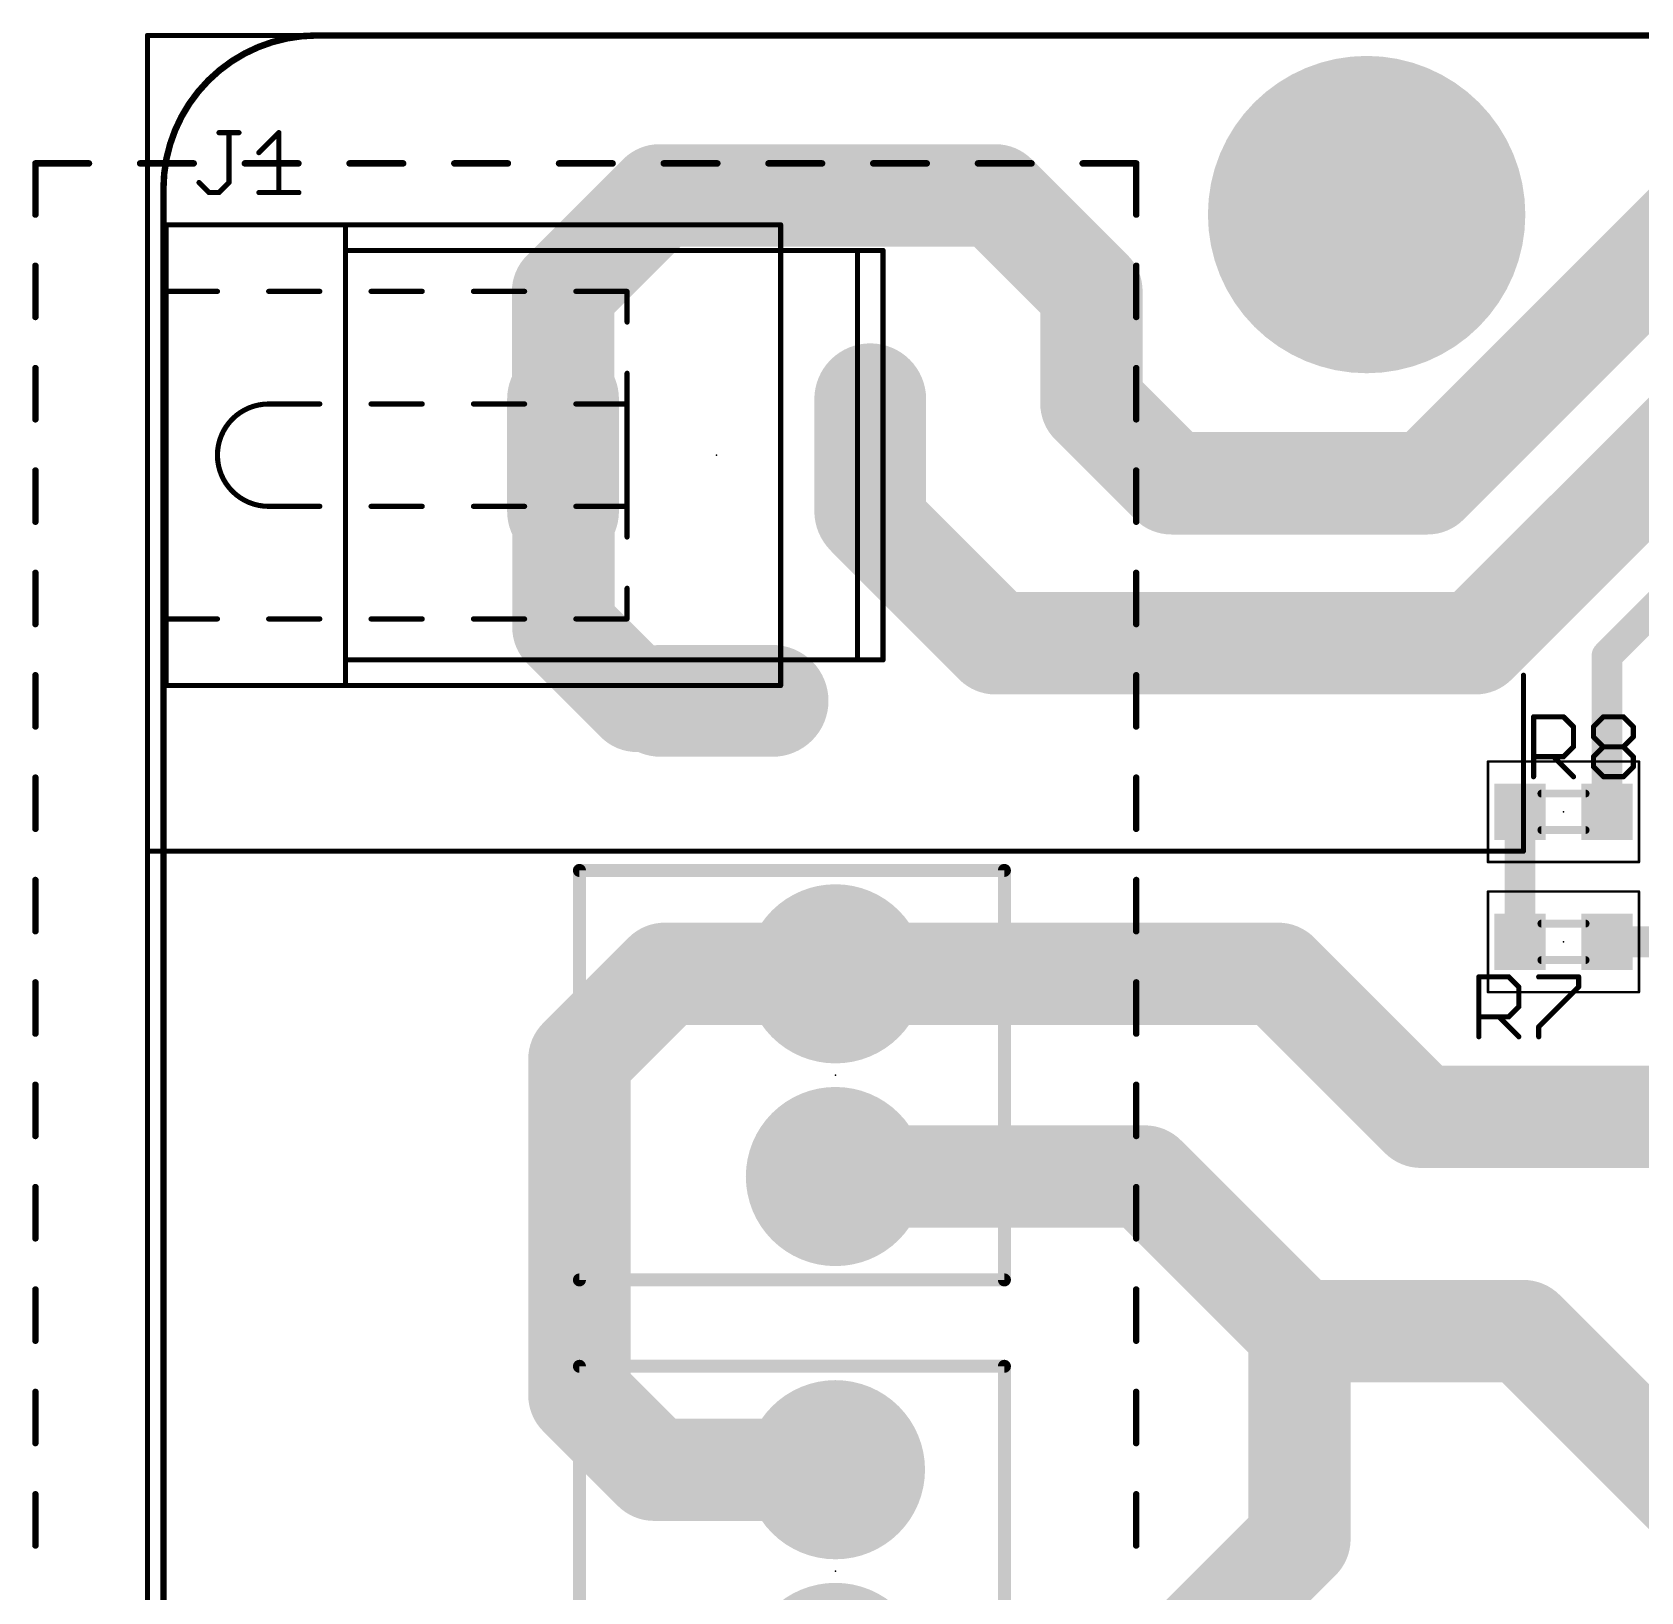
# Model space of a CAD drawing. Extents: x 0.9 to 89, y 3.1 to 59.4.
# Drawn here: x 0.87 to 32.29, y 28.97 to 59.44 of the extents above; entities that cross this region are included whole.
import ezdxf

# ---------------------------------------------------------------- set-up
doc = ezdxf.new("R2010")
doc.units = 0
for name, color, linetype in [('1', 22, 'CONTINUOUS'), ('17', 82, 'CONTINUOUS'), ('21', 253, 'CONTINUOUS'), ('23', 7, 'CONTINUOUS'), ('25', 253, 'CONTINUOUS'), ('39', 22, 'CONTINUOUS'), ('41', 22, 'CONTINUOUS'), ('51', 253, 'CONTINUOUS')]:
    doc.layers.add(name, color=color, linetype=linetype)

# ---------------------------------------------------------------- blocks, each defined once
blk = doc.blocks.new('RECT')
blk.add_solid([(-0.5, -0.5), (0.5, -0.5), (-0.5, 0.5), (0.5, 0.5)])
blk = doc.blocks.new('LONGP100')
at = {"const_width": 1}
blk.add_lwpolyline([(-0.5, 0), (0.5, 0)], dxfattribs=at)
at = {"const_width": 0.5}
for points in [[(-0.5, 0.25, 1), (-0.5, -0.25)], [(0.5, -0.25, 1), (0.5, 0.25)]]:
    blk.add_lwpolyline(points, format="xyb", dxfattribs=at)
blk = doc.blocks.new('ROUNDP')
at = {"const_width": 0.5}
blk.add_lwpolyline([(0, -0.25, 1), (0, 0.25, 1), (0, -0.25)], format="xyb", dxfattribs=at)

msp = doc.modelspace()

# ---------------------------------------------------------------- linework, layer by layer
at = {"layer": '1'}
for points, const_width in [([(88.75, 59.375), (3.125, 59.375)], 0.1), ([(3.125, 59.375), (3.125, 3.125)], 0.1), ([(28.125, 50.625), (34.6875, 57.1875)], 2), ([(11.2425, 54.3675), (13.125, 56.25)], 2), ([(13.125, 56.25), (19.6875, 56.25)], 2), ([(19.6875, 56.25), (21.5625, 54.375)], 2), ([(11.2425, 51.175), (11.2425, 54.3675)], 2), ([(21.5625, 54.375), (21.5625, 52.1875)], 2), ([(35.9375, 54.375), (29.0625, 47.5)], 2), ([(21.5625, 52.1875), (23.125, 50.625)], 2), ([(11.25, 51.5625), (11.25, 51.1825)], 2), ([(11.25, 51.1825), (11.2425, 51.175)], 2), ([(11.25, 47.8125), (11.25, 51.1825)], 2), ([(17.2425, 51.175), (17.2425, 49.945)], 2), ([(23.125, 50.625), (28.125, 50.625)], 2), ([(19.6875, 47.5), (17.2425, 49.945)], 2), ([(31.6325, 47.2575), (35, 50.625)], 0.6), ([(12.6875, 46.375), (11.25, 47.8125)], 2), ([(29.0625, 47.5), (19.6875, 47.5)], 2), ([(31.6325, 44.2075), (31.6325, 47.2575)], 0.6), ([(29.9325, 41.6675), (29.9325, 44.2075)], 0.6), ([(13.23, 41.0425), (11.5625, 39.375)], 2), ([(16.5625, 41.0425), (13.23, 41.0425)], 2), ([(16.5625, 41.0425), (25.2075, 41.0425)], 2), ([(25.2075, 41.0425), (28, 38.25)], 2), ([(31.6325, 41.6675), (32.605, 41.6675)], 0.6), ([(11.5625, 39.375), (11.5625, 32.8125)], 2), ([(35.4625, 38.25), (28, 38.25)], 2), ([(16.5625, 37.0825), (22.605, 37.0825)], 2), ([(25.625, 34.0625), (22.605, 37.0825)], 2), ([(25.625, 30), (25.625, 34.0625)], 2), ([(25.625, 34.0625), (30, 34.0625)], 2), ([(30, 34.0625), (34.0625, 30)], 2), ([(11.5625, 32.8125), (13.02, 31.355)], 2), ([(16.5625, 31.355), (13.02, 31.355)], 2), ([(23.02, 27.395), (25.625, 30)], 2)]:
    msp.add_lwpolyline(points, dxfattribs=dict(at, const_width=const_width))
for points, const_width in [([(3.125, 59.4, 1), (3.125, 59.35)], 0.05), ([(3.15, 59.375, 1), (3.1, 59.375)], 0.05), ([(13.125, 56.75, 1), (13.125, 55.75)], 1), ([(13.4786, 55.8964, 1), (12.7714, 56.6036)], 1), ([(20.0411, 56.6036, 1), (19.3339, 55.8964)], 1), ([(19.6875, 55.75, 1), (19.6875, 56.75)], 1), ([(11.7425, 54.3675, 1), (10.7425, 54.3675)], 1), ([(22.0625, 54.375, 1), (21.0625, 54.375)], 1), ([(10.8889, 54.7211, 1), (11.5961, 54.0139)], 1), ([(21.2089, 54.0214, 1), (21.9161, 54.7286)], 1), ([(21.9161, 52.5411, 1), (21.2089, 51.8339)], 1), ([(11.75, 51.5625, 1), (10.75, 51.5625)], 1), ([(21.0625, 52.1875, 1), (22.0625, 52.1875)], 1), ([(11.75, 51.1825, 1), (10.75, 51.1825)], 1), ([(11.6036, 50.8289, 1), (10.8964, 51.5361)], 1), ([(17.7425, 51.175, 1), (16.7425, 51.175)], 1), ([(10.8889, 51.5286, 1), (11.5961, 50.8214)], 1), ([(10.7425, 51.175, 1), (11.7425, 51.175)], 1), ([(10.75, 51.1825, 1), (11.75, 51.1825)], 1), ([(23.125, 51.125, 1), (23.125, 50.125)], 1), ([(28.125, 50.125, 1), (28.125, 51.125)], 1), ([(22.7714, 50.2714, 1), (23.4786, 50.9786)], 1), ([(27.7714, 50.9786, 1), (28.4786, 50.2714)], 1), ([(17.5961, 50.2986, 1), (16.8889, 49.5914)], 1), ([(16.7425, 49.945, 1), (17.7425, 49.945)], 1), ([(11.6036, 48.1661, 1), (10.8964, 47.4589)], 1), ([(19.6875, 48, 1), (19.6875, 47)], 1), ([(29.0625, 47, 1), (29.0625, 48)], 1), ([(10.75, 47.8125, 1), (11.75, 47.8125)], 1), ([(19.3339, 47.1464, 1), (20.0411, 47.8536)], 1), ([(28.7089, 47.8536, 1), (29.4161, 47.1464)], 1), ([(31.7825, 47.2575, 1), (31.4825, 47.2575)], 0.3), ([(31.5264, 47.3636, 1), (31.7386, 47.1514)], 0.3), ([(12.3339, 46.0214, 1), (13.0411, 46.7286)], 1), ([(30.0825, 44.2075, 1), (29.7825, 44.2075)], 0.3), ([(31.4825, 44.2075, 1), (31.7825, 44.2075)], 0.3), ([(13.23, 41.5425, 1), (13.23, 40.5425)], 1), ([(13.5836, 40.6889, 1), (12.8764, 41.3961)], 1), ([(16.5625, 41.5425, 1), (16.5625, 40.5425)], 1), ([(16.5625, 40.5425, 1), (16.5625, 41.5425)], 1), ([(25.5611, 41.3961, 1), (24.8539, 40.6889)], 1), ([(25.2075, 40.5425, 1), (25.2075, 41.5425)], 1), ([(29.7825, 41.6675, 1), (30.0825, 41.6675)], 0.3), ([(31.6325, 41.8175, 1), (31.6325, 41.5175)], 0.3), ([(11.2089, 39.7286, 1), (11.9161, 39.0214)], 1), ([(12.0625, 39.375, 1), (11.0625, 39.375)], 1), ([(28, 38.75, 1), (28, 37.75)], 1), ([(27.6464, 37.8964, 1), (28.3536, 38.6036)], 1), ([(16.5625, 37.5825, 1), (16.5625, 36.5825)], 1), ([(22.9586, 37.4361, 1), (22.2514, 36.7289)], 1), ([(22.605, 36.5825, 1), (22.605, 37.5825)], 1), ([(26.125, 34.0625, 1), (25.125, 34.0625)], 1), ([(25.625, 34.5625, 1), (25.625, 33.5625)], 1), ([(25.2714, 33.7089, 1), (25.9786, 34.4161)], 1), ([(30.3536, 34.4161, 1), (29.6464, 33.7089)], 1), ([(30, 33.5625, 1), (30, 34.5625)], 1), ([(11.9161, 33.1661, 1), (11.2089, 32.4589)], 1), ([(11.0625, 32.8125, 1), (12.0625, 32.8125)], 1), ([(13.02, 31.855, 1), (13.02, 30.855)], 1), ([(12.6664, 31.0014, 1), (13.3736, 31.7086)], 1), ([(16.5625, 30.855, 1), (16.5625, 31.855)], 1), ([(25.9786, 29.6464, 1), (25.2714, 30.3536)], 1), ([(25.125, 30, 1), (26.125, 30)], 1)]:
    msp.add_lwpolyline(points, format="xyb", dxfattribs=dict(at, const_width=const_width))
at = {"layer": '21'}
for points, const_width in [([(6.4375, 59.375, 0.4142), (3.4375, 56.375)], 0.127), ([(6.4375, 59.4068, 1), (6.4375, 59.3432)], 0.0635), ([(6.4375, 59.3432, 1), (6.4375, 59.4068)], 0.0635), ([(3.4693, 56.375, 1), (3.4057, 56.375)], 0.0635), ([(3.4057, 56.375, 1), (3.4693, 56.375)], 0.0635), ([(3.5175, 55.675, 1), (3.4675, 55.675)], 0.05), ([(3.4925, 55.7, 1), (3.4925, 55.65)], 0.05), ([(7.0175, 55.675, 1), (6.9675, 55.675)], 0.05), ([(15.5175, 55.675, 1), (15.4675, 55.675)], 0.05), ([(15.4925, 55.65, 1), (15.4925, 55.7)], 0.05), ([(7.0175, 55.175, 1), (6.9675, 55.175)], 0.05), ([(6.9925, 55.2, 1), (6.9925, 55.15)], 0.05), ([(6.9675, 55.175, 1), (7.0175, 55.175)], 0.05), ([(15.4925, 55.2, 1), (15.4925, 55.15)], 0.05), ([(15.5175, 55.175, 1), (15.4675, 55.175)], 0.05), ([(15.4675, 55.175, 1), (15.5175, 55.175)], 0.05), ([(15.4925, 55.15, 1), (15.4925, 55.2)], 0.05), ([(16.9925, 55.2, 1), (16.9925, 55.15)], 0.05), ([(17.0175, 55.175, 1), (16.9675, 55.175)], 0.05), ([(16.9925, 55.15, 1), (16.9925, 55.2)], 0.05), ([(17.5175, 55.175, 1), (17.4675, 55.175)], 0.05), ([(17.4925, 55.15, 1), (17.4925, 55.2)], 0.05), ([(3.5175, 54.375, 1), (3.4675, 54.375)], 0.05), ([(3.4925, 54.4, 1), (3.4925, 54.35)], 0.05), ([(3.4675, 54.375, 1), (3.5175, 54.375)], 0.05), ([(4.4925, 54.35, 1), (4.4925, 54.4)], 0.05), ([(5.4925, 54.4, 1), (5.4925, 54.35)], 0.05), ([(6.4925, 54.35, 1), (6.4925, 54.4)], 0.05), ([(7.4925, 54.4, 1), (7.4925, 54.35)], 0.05), ([(8.4925, 54.35, 1), (8.4925, 54.4)], 0.05), ([(9.4925, 54.4, 1), (9.4925, 54.35)], 0.05), ([(10.4925, 54.35, 1), (10.4925, 54.4)], 0.05), ([(11.4925, 54.4, 1), (11.4925, 54.35)], 0.05), ([(12.5175, 54.375, 1), (12.4675, 54.375)], 0.05), ([(12.4925, 54.35, 1), (12.4925, 54.4)], 0.05), ([(12.4675, 53.775, 1), (12.5175, 53.775)], 0.05), ([(16.9675, 53.525, 1), (17.0175, 53.525)], 0.05), ([(17.4675, 53.525, 1), (17.5175, 53.525)], 0.05), ([(12.5175, 52.775, 1), (12.4675, 52.775)], 0.05), ([(5.4925, 52.175, 1), (5.4925, 50.175)], 0.1), ([(5.4925, 52.15, 1), (5.4925, 52.2)], 0.05), ([(12.5175, 52.175, 1), (12.4675, 52.175)], 0.05), ([(12.4675, 52.175, 1), (12.5175, 52.175)], 0.05), ([(5.4925, 50.15, 1), (5.4925, 50.2)], 0.05), ([(12.5175, 50.175, 1), (12.4675, 50.175)], 0.05), ([(12.4675, 50.175, 1), (12.5175, 50.175)], 0.05), ([(12.4675, 49.575, 1), (12.5175, 49.575)], 0.05), ([(17.0175, 48.825, 1), (16.9675, 48.825)], 0.05), ([(17.5175, 48.825, 1), (17.4675, 48.825)], 0.05), ([(12.5175, 48.575, 1), (12.4675, 48.575)], 0.05), ([(15.4675, 48.445, 1), (15.5175, 48.445)], 0.05), ([(3.5175, 47.975, 1), (3.4675, 47.975)], 0.05), ([(3.4925, 48, 1), (3.4925, 47.95)], 0.05), ([(3.4675, 47.975, 1), (3.5175, 47.975)], 0.05), ([(4.4925, 47.95, 1), (4.4925, 48)], 0.05), ([(5.4925, 48, 1), (5.4925, 47.95)], 0.05), ([(6.4925, 47.95, 1), (6.4925, 48)], 0.05), ([(7.4925, 48, 1), (7.4925, 47.95)], 0.05), ([(8.4925, 47.95, 1), (8.4925, 48)], 0.05), ([(9.4925, 48, 1), (9.4925, 47.95)], 0.05), ([(10.4925, 47.95, 1), (10.4925, 48)], 0.05), ([(11.4925, 48, 1), (11.4925, 47.95)], 0.05), ([(12.4675, 47.975, 1), (12.5175, 47.975)], 0.05), ([(12.4925, 47.95, 1), (12.4925, 48)], 0.05), ([(16.9925, 47.2, 1), (16.9925, 47.15)], 0.05), ([(16.9675, 47.175, 1), (17.0175, 47.175)], 0.05), ([(17.4675, 47.175, 1), (17.5175, 47.175)], 0.05), ([(17.4925, 47.15, 1), (17.4925, 47.2)], 0.05), ([(3.4925, 46.7, 1), (3.4925, 46.65)], 0.05), ([(3.4675, 46.675, 1), (3.5175, 46.675)], 0.05), ([(6.9675, 46.675, 1), (7.0175, 46.675)], 0.05), ([(11.6825, 46.65, 1), (11.6825, 46.7)], 0.05), ([(11.626, 43.0625, 1), (11.499, 43.0625)], 0.127), ([(11.5625, 43.126, 1), (11.5625, 42.999)], 0.127), ([(19.926, 43.0625, 1), (19.799, 43.0625)], 0.127), ([(19.8625, 42.999, 1), (19.8625, 43.126)], 0.127), ([(11.5625, 35.126, 1), (11.5625, 34.999)], 0.127), ([(19.8625, 34.999, 1), (19.8625, 35.126)], 0.127), ([(11.499, 35.0625, 1), (11.626, 35.0625)], 0.127), ([(19.799, 35.0625, 1), (19.926, 35.0625)], 0.127), ([(11.626, 33.375, 1), (11.499, 33.375)], 0.127), ([(11.5625, 33.4385, 1), (11.5625, 33.3115)], 0.127), ([(19.926, 33.375, 1), (19.799, 33.375)], 0.127), ([(19.8625, 33.3115, 1), (19.8625, 33.4385)], 0.127)]:
    msp.add_lwpolyline(points, format="xyb", dxfattribs=dict(at, const_width=const_width))
for points, const_width in [([(85.4375, 59.375), (6.4375, 59.375)], 0.127), ([(3.4375, 56.375), (3.4375, 6.375)], 0.127), ([(3.4925, 54.375), (3.4925, 55.675)], 0.1), ([(3.4925, 55.675), (15.4925, 55.675)], 0.1), ([(6.9925, 55.175), (6.9925, 55.675)], 0.1), ([(15.4925, 55.175), (15.4925, 55.675)], 0.1), ([(6.9925, 46.675), (6.9925, 55.175)], 0.1), ([(6.9925, 55.175), (15.4925, 55.175)], 0.1), ([(15.4925, 55.175), (16.9925, 55.175)], 0.1), ([(15.4925, 48.445), (15.4925, 55.175)], 0.1), ([(16.9925, 55.175), (17.4925, 55.175)], 0.1), ([(16.9925, 53.525), (16.9925, 55.175)], 0.1), ([(17.4925, 53.525), (17.4925, 55.175)], 0.1), ([(3.4925, 47.975), (3.4925, 54.375)], 0.1), ([(3.4925, 54.375), (4.4925, 54.375)], 0.1), ([(5.4925, 54.375), (6.4925, 54.375)], 0.1), ([(7.4925, 54.375), (8.4925, 54.375)], 0.1), ([(9.4925, 54.375), (10.4925, 54.375)], 0.1), ([(11.4925, 54.375), (12.4925, 54.375)], 0.1), ([(12.4925, 53.775), (12.4925, 54.375)], 0.1), ([(12.4925, 52.175), (12.4925, 52.775)], 0.1), ([(12.4925, 50.175), (12.4925, 52.175)], 0.1), ([(12.4925, 49.575), (12.4925, 50.175)], 0.1), ([(16.9925, 47.175), (16.9925, 48.825)], 0.1), ([(17.4925, 47.175), (17.4925, 48.825)], 0.1), ([(12.4925, 47.975), (12.4925, 48.575)], 0.1), ([(3.4925, 46.675), (3.4925, 47.975)], 0.1), ([(3.4925, 47.975), (4.4925, 47.975)], 0.1), ([(5.4925, 47.975), (6.4925, 47.975)], 0.1), ([(7.4925, 47.975), (8.4925, 47.975)], 0.1), ([(9.4925, 47.975), (10.4925, 47.975)], 0.1), ([(11.4925, 47.975), (12.4925, 47.975)], 0.1), ([(16.9925, 47.175), (17.4925, 47.175)], 0.1), ([(3.4925, 46.675), (11.6825, 46.675)], 0.1), ([(11.5625, 43.0625), (11.5625, 35.0625)], 0.254), ([(19.8625, 43.0625), (11.5625, 43.0625)], 0.254), ([(19.8625, 35.0625), (19.8625, 43.0625)], 0.254), ([(11.5625, 35.0625), (19.8625, 35.0625)], 0.254), ([(11.5625, 33.375), (11.5625, 25.375)], 0.254), ([(19.8625, 33.375), (11.5625, 33.375)], 0.254), ([(19.8625, 25.375), (19.8625, 33.375)], 0.254)]:
    msp.add_lwpolyline(points, dxfattribs=dict(at, const_width=const_width))
at = {"layer": '23'}
for p in [(14.2425, 51.175), (30.7825, 44.2075), (30.7825, 41.6675), (16.5625, 39.0625), (16.5625, 29.375)]:
    msp.add_point(p, dxfattribs=at)
at = {"layer": '25', "const_width": 0.1016}
for points in [[(4.5231, 57.4752), (4.9129, 57.4752)], [(4.718, 56.5007), (4.718, 57.4752)], [(5.3027, 57.0854), (5.6925, 57.4752)], [(5.6925, 57.4752), (5.6925, 56.3058)], [(4.1333, 56.5007), (4.3282, 56.3058)], [(4.3282, 56.3058), (4.5231, 56.3058)], [(4.5231, 56.3058), (4.718, 56.5007)], [(5.3027, 56.3058), (6.0823, 56.3058)], [(30.1983, 44.8933), (30.1983, 46.0627)], [(30.1983, 46.0627), (30.783, 46.0627)], [(30.783, 46.0627), (30.9779, 45.8678)], [(30.9779, 45.8678), (30.9779, 45.478)], [(31.3677, 45.8678), (31.5626, 46.0627)], [(31.3677, 45.6729), (31.3677, 45.8678)], [(31.5626, 46.0627), (31.9524, 46.0627)], [(31.9524, 46.0627), (32.1473, 45.8678)], [(32.1473, 45.8678), (32.1473, 45.6729)], [(31.5626, 45.478), (31.3677, 45.6729)], [(32.1473, 45.6729), (31.9524, 45.478)], [(30.783, 45.2831), (30.1983, 45.2831)], [(30.5881, 45.2831), (30.9779, 44.8933)], [(30.9779, 45.478), (30.783, 45.2831)], [(31.3677, 45.2831), (31.5626, 45.478)], [(31.3677, 45.0882), (31.3677, 45.2831)], [(31.5626, 45.478), (31.9524, 45.478)], [(31.9524, 45.478), (32.1473, 45.2831)], [(32.1473, 45.2831), (32.1473, 45.0882)], [(31.5626, 44.8933), (31.3677, 45.0882)], [(31.9524, 44.8933), (31.5626, 44.8933)], [(32.1473, 45.0882), (31.9524, 44.8933)], [(29.1295, 39.8133), (29.1295, 40.9827)], [(29.1295, 40.9827), (29.7142, 40.9827)], [(29.7142, 40.9827), (29.9091, 40.7878)], [(30.2989, 40.9827), (31.0785, 40.9827)], [(31.0785, 40.9827), (31.0785, 40.7878)], [(29.9091, 40.7878), (29.9091, 40.398)], [(31.0785, 40.7878), (30.2989, 40.0082)], [(29.7142, 40.2031), (29.1295, 40.2031)], [(29.5193, 40.2031), (29.9091, 39.8133)], [(29.9091, 40.398), (29.7142, 40.2031)], [(30.2989, 40.0082), (30.2989, 39.8133)]]:
    msp.add_lwpolyline(points, dxfattribs=at)
at = {"layer": '25', "const_width": 0.0508}
for points in [[(4.5231, 57.5006, 1), (4.5231, 57.4498)], [(4.7434, 57.4752, 1), (4.6926, 57.4752)], [(4.9129, 57.4498, 1), (4.9129, 57.5006)], [(5.7179, 57.4752, 1), (5.6671, 57.4752)], [(5.7105, 57.4572, 1), (5.6745, 57.4932)], [(5.2847, 57.1034, 1), (5.3207, 57.0674)], [(4.1513, 56.5187, 1), (4.1153, 56.4827)], [(4.3282, 56.3312, 1), (4.3282, 56.2804)], [(4.3102, 56.2878, 1), (4.3462, 56.3238)], [(4.5051, 56.3238, 1), (4.5411, 56.2878)], [(4.5231, 56.2804, 1), (4.5231, 56.3312)], [(4.6926, 56.5007, 1), (4.7434, 56.5007)], [(4.736, 56.4827, 1), (4.7, 56.5187)], [(5.3027, 56.3312, 1), (5.3027, 56.2804)], [(5.6671, 56.3058, 1), (5.7179, 56.3058)], [(6.0823, 56.2804, 1), (6.0823, 56.3312)], [(30.2237, 46.0627, 1), (30.1729, 46.0627)], [(30.1983, 46.0881, 1), (30.1983, 46.0373)], [(30.801, 46.0807, 1), (30.765, 46.0447)], [(30.783, 46.0373, 1), (30.783, 46.0881)], [(31.0033, 45.8678, 1), (30.9525, 45.8678)], [(30.9599, 45.8498, 1), (30.9959, 45.8858)], [(31.3497, 45.8858, 1), (31.3857, 45.8498)], [(31.3931, 45.8678, 1), (31.3423, 45.8678)], [(31.5626, 46.0881, 1), (31.5626, 46.0373)], [(31.5806, 46.0447, 1), (31.5446, 46.0807)], [(31.9704, 46.0807, 1), (31.9344, 46.0447)], [(31.9524, 46.0373, 1), (31.9524, 46.0881)], [(32.1727, 45.8678, 1), (32.1219, 45.8678)], [(32.1293, 45.8498, 1), (32.1653, 45.8858)], [(31.3857, 45.6909, 1), (31.3497, 45.6549)], [(31.3423, 45.6729, 1), (31.3931, 45.6729)], [(32.1219, 45.6729, 1), (32.1727, 45.6729)], [(32.1653, 45.6549, 1), (32.1293, 45.6909)], [(30.1983, 45.3085, 1), (30.1983, 45.2577)], [(30.6061, 45.3011, 1), (30.5701, 45.2651)], [(30.765, 45.3011, 1), (30.801, 45.2651)], [(30.783, 45.2577, 1), (30.783, 45.3085)], [(30.9525, 45.478, 1), (31.0033, 45.478)], [(30.9959, 45.46, 1), (30.9599, 45.496)], [(31.3497, 45.3011, 1), (31.3857, 45.2651)], [(31.3931, 45.2831, 1), (31.3423, 45.2831)], [(31.5626, 45.5034, 1), (31.5626, 45.4526)], [(31.5806, 45.46, 1), (31.5446, 45.496)], [(31.5446, 45.46, 1), (31.5806, 45.496)], [(31.9704, 45.496, 1), (31.9344, 45.46)], [(31.9344, 45.496, 1), (31.9704, 45.46)], [(31.9524, 45.4526, 1), (31.9524, 45.5034)], [(32.1727, 45.2831, 1), (32.1219, 45.2831)], [(32.1293, 45.2651, 1), (32.1653, 45.3011)], [(30.9599, 44.8753, 1), (30.9959, 44.9113)], [(31.3857, 45.1062, 1), (31.3497, 45.0702)], [(31.3423, 45.0882, 1), (31.3931, 45.0882)], [(31.5626, 44.9187, 1), (31.5626, 44.8679)], [(31.5446, 44.8753, 1), (31.5806, 44.9113)], [(31.9344, 44.9113, 1), (31.9704, 44.8753)], [(31.9524, 44.8679, 1), (31.9524, 44.9187)], [(32.1219, 45.0882, 1), (32.1727, 45.0882)], [(32.1653, 45.0702, 1), (32.1293, 45.1062)], [(30.1729, 44.8933, 1), (30.2237, 44.8933)], [(29.1549, 40.9827, 1), (29.1041, 40.9827)], [(29.1295, 41.0081, 1), (29.1295, 40.9573)], [(29.7322, 41.0007, 1), (29.6962, 40.9647)], [(29.7142, 40.9573, 1), (29.7142, 41.0081)], [(30.2989, 41.0081, 1), (30.2989, 40.9573)], [(31.1039, 40.9827, 1), (31.0531, 40.9827)], [(31.0785, 40.9573, 1), (31.0785, 41.0081)], [(29.9345, 40.7878, 1), (29.8837, 40.7878)], [(29.8911, 40.7698, 1), (29.9271, 40.8058)], [(31.0531, 40.7878, 1), (31.1039, 40.7878)], [(31.0965, 40.7698, 1), (31.0605, 40.8058)], [(29.1295, 40.2285, 1), (29.1295, 40.1777)], [(29.5373, 40.2211, 1), (29.5013, 40.1851)], [(29.6962, 40.2211, 1), (29.7322, 40.1851)], [(29.7142, 40.1777, 1), (29.7142, 40.2285)], [(29.8837, 40.398, 1), (29.9345, 40.398)], [(29.9271, 40.38, 1), (29.8911, 40.416)], [(30.2809, 40.0262, 1), (30.3169, 39.9902)], [(30.3243, 40.0082, 1), (30.2735, 40.0082)], [(29.1041, 39.8133, 1), (29.1549, 39.8133)], [(29.8911, 39.7953, 1), (29.9271, 39.8313)], [(30.2735, 39.8133, 1), (30.3243, 39.8133)]]:
    msp.add_lwpolyline(points, format="xyb", dxfattribs=at)
at = {"layer": '39', "const_width": 0.0508}
for points in [[(29.3095, 45.1905), (32.2555, 45.1905)], [(29.3095, 43.2245), (29.3095, 45.1905)], [(32.2555, 45.1905), (32.2555, 43.2245)], [(32.2555, 43.2245), (29.3095, 43.2245)], [(29.3095, 40.6845), (29.3095, 42.6505)], [(29.3095, 42.6505), (32.2555, 42.6505)], [(32.2555, 42.6505), (32.2555, 40.6845)], [(32.2555, 40.6845), (29.3095, 40.6845)]]:
    msp.add_lwpolyline(points, dxfattribs=at)
at = {"layer": '39', "const_width": 0.0254}
for points in [[(29.3095, 45.2032, 1), (29.3095, 45.1778)], [(29.3222, 45.1905, 1), (29.2968, 45.1905)], [(32.2682, 45.1905, 1), (32.2428, 45.1905)], [(32.2555, 45.1778, 1), (32.2555, 45.2032)], [(29.3095, 43.2372, 1), (29.3095, 43.2118)], [(29.2968, 43.2245, 1), (29.3222, 43.2245)], [(32.2428, 43.2245, 1), (32.2682, 43.2245)], [(32.2555, 43.2118, 1), (32.2555, 43.2372)], [(29.3222, 42.6505, 1), (29.2968, 42.6505)], [(29.3095, 42.6632, 1), (29.3095, 42.6378)], [(32.2682, 42.6505, 1), (32.2428, 42.6505)], [(32.2555, 42.6378, 1), (32.2555, 42.6632)], [(29.3095, 40.6972, 1), (29.3095, 40.6718)], [(29.2968, 40.6845, 1), (29.3222, 40.6845)], [(32.2428, 40.6845, 1), (32.2682, 40.6845)], [(32.2555, 40.6718, 1), (32.2555, 40.6972)]]:
    msp.add_lwpolyline(points, format="xyb", dxfattribs=at)
at = {"layer": '41', "const_width": 0.1}
for points in [[(30, 43.4375), (30, 46.875)], [(30, 43.4375), (3.125, 43.4375)]]:
    msp.add_lwpolyline(points, dxfattribs=at)
at = {"layer": '41', "const_width": 0.05}
for points in [[(30.025, 46.875, 1), (29.975, 46.875)], [(3.125, 43.4625, 1), (3.125, 43.4125)], [(29.975, 43.4375, 1), (30.025, 43.4375)], [(30, 43.4125, 1), (30, 43.4625)]]:
    msp.add_lwpolyline(points, format="xyb", dxfattribs=at)
at = {"layer": '51'}
for points, const_width in [([(1.983, 56.875), (0.9375, 56.875)], 0.127), ([(0.9375, 56.875), (0.9375, 55.875)], 0.127), ([(4.0284, 56.875), (2.983, 56.875)], 0.127), ([(6.0739, 56.875), (5.0284, 56.875)], 0.127), ([(8.1193, 56.875), (7.0739, 56.875)], 0.127), ([(10.1648, 56.875), (9.1193, 56.875)], 0.127), ([(12.2102, 56.875), (11.1648, 56.875)], 0.127), ([(14.2557, 56.875), (13.2102, 56.875)], 0.127), ([(16.3011, 56.875), (15.2557, 56.875)], 0.127), ([(18.3466, 56.875), (17.3011, 56.875)], 0.127), ([(20.392, 56.875), (19.3466, 56.875)], 0.127), ([(22.4375, 56.875), (21.392, 56.875)], 0.127), ([(22.4375, 55.875), (22.4375, 56.875)], 0.127), ([(15.4925, 47.175), (15.4925, 55.175)], 0.1), ([(16.9925, 47.175), (16.9925, 55.175)], 0.1), ([(17.4925, 47.175), (17.4925, 55.175)], 0.1), ([(0.9375, 54.875), (0.9375, 53.875)], 0.127), ([(22.4375, 53.875), (22.4375, 54.875)], 0.127), ([(0.9375, 52.875), (0.9375, 51.875)], 0.127), ([(22.4375, 51.875), (22.4375, 52.875)], 0.127), ([(5.4925, 52.175), (6.4925, 52.175)], 0.1), ([(7.4925, 52.175), (8.4925, 52.175)], 0.1), ([(9.4925, 52.175), (10.4925, 52.175)], 0.1), ([(11.4925, 52.175), (12.4925, 52.175)], 0.1), ([(0.9375, 50.875), (0.9375, 49.875)], 0.127), ([(22.4375, 49.875), (22.4375, 50.875)], 0.127), ([(5.4925, 50.175), (6.4925, 50.175)], 0.1), ([(7.4925, 50.175), (8.4925, 50.175)], 0.1), ([(9.4925, 50.175), (10.4925, 50.175)], 0.1), ([(11.4925, 50.175), (12.4925, 50.175)], 0.1), ([(0.9375, 48.875), (0.9375, 47.875)], 0.127), ([(22.4375, 47.875), (22.4375, 48.875)], 0.127), ([(6.9925, 47.175), (15.4925, 47.175)], 0.1), ([(15.4925, 46.675), (15.4925, 47.175)], 0.1), ([(15.4925, 47.175), (16.9925, 47.175)], 0.1), ([(16.9925, 47.175), (17.4925, 47.175)], 0.1), ([(0.9375, 46.875), (0.9375, 45.875)], 0.127), ([(22.4375, 45.875), (22.4375, 46.875)], 0.127), ([(3.4925, 46.675), (15.4925, 46.675)], 0.1), ([(0.9375, 44.875), (0.9375, 43.875)], 0.127), ([(22.4375, 43.875), (22.4375, 44.875)], 0.127), ([(31.2145, 44.5635), (30.3505, 44.5635)], 0.1524), ([(30.3505, 43.8515), (31.2145, 43.8515)], 0.1524), ([(0.9375, 42.875), (0.9375, 41.875)], 0.127), ([(22.4375, 41.875), (22.4375, 42.875)], 0.127), ([(31.2145, 42.0235), (30.3505, 42.0235)], 0.1524), ([(30.3505, 41.3115), (31.2145, 41.3115)], 0.1524), ([(0.9375, 40.875), (0.9375, 39.875)], 0.127), ([(22.4375, 39.875), (22.4375, 40.875)], 0.127), ([(0.9375, 38.875), (0.9375, 37.875)], 0.127), ([(22.4375, 37.875), (22.4375, 38.875)], 0.127), ([(0.9375, 36.875), (0.9375, 35.875)], 0.127), ([(22.4375, 35.875), (22.4375, 36.875)], 0.127), ([(0.9375, 34.875), (0.9375, 33.875)], 0.127), ([(22.4375, 33.875), (22.4375, 34.875)], 0.127), ([(0.9375, 32.875), (0.9375, 31.875)], 0.127), ([(22.4375, 31.875), (22.4375, 32.875)], 0.127), ([(0.9375, 30.875), (0.9375, 29.875)], 0.127), ([(22.4375, 29.875), (22.4375, 30.875)], 0.127)]:
    msp.add_lwpolyline(points, dxfattribs=dict(at, const_width=const_width))
for points, const_width in [([(0.9375, 56.9068, 1), (0.9375, 56.8432)], 0.0635), ([(0.9692, 56.875, 1), (0.9058, 56.875)], 0.0635), ([(1.983, 56.8432, 1), (1.983, 56.9068)], 0.0635), ([(2.983, 56.9068, 1), (2.983, 56.8432)], 0.0635), ([(4.0284, 56.8432, 1), (4.0284, 56.9068)], 0.0635), ([(5.0284, 56.9068, 1), (5.0284, 56.8432)], 0.0635), ([(6.0739, 56.8432, 1), (6.0739, 56.9068)], 0.0635), ([(7.0739, 56.9068, 1), (7.0739, 56.8432)], 0.0635), ([(8.1193, 56.8432, 1), (8.1193, 56.9068)], 0.0635), ([(9.1193, 56.9068, 1), (9.1193, 56.8432)], 0.0635), ([(10.1648, 56.8432, 1), (10.1648, 56.9068)], 0.0635), ([(11.1648, 56.9068, 1), (11.1648, 56.8432)], 0.0635), ([(12.2102, 56.8432, 1), (12.2102, 56.9068)], 0.0635), ([(13.2102, 56.9068, 1), (13.2102, 56.8432)], 0.0635), ([(14.2557, 56.8432, 1), (14.2557, 56.9068)], 0.0635), ([(15.2557, 56.9068, 1), (15.2557, 56.8432)], 0.0635), ([(16.3011, 56.8432, 1), (16.3011, 56.9068)], 0.0635), ([(17.3011, 56.9068, 1), (17.3011, 56.8432)], 0.0635), ([(18.3466, 56.8432, 1), (18.3466, 56.9068)], 0.0635), ([(19.3466, 56.9068, 1), (19.3466, 56.8432)], 0.0635), ([(20.392, 56.8432, 1), (20.392, 56.9068)], 0.0635), ([(21.392, 56.9068, 1), (21.392, 56.8432)], 0.0635), ([(22.4692, 56.875, 1), (22.4058, 56.875)], 0.0635), ([(22.4375, 56.8432, 1), (22.4375, 56.9068)], 0.0635), ([(0.9058, 55.875, 1), (0.9692, 55.875)], 0.0635), ([(22.4058, 55.875, 1), (22.4692, 55.875)], 0.0635), ([(15.5175, 55.175, 1), (15.4675, 55.175)], 0.05), ([(17.0175, 55.175, 1), (16.9675, 55.175)], 0.05), ([(17.5175, 55.175, 1), (17.4675, 55.175)], 0.05), ([(0.9692, 54.875, 1), (0.9058, 54.875)], 0.0635), ([(22.4692, 54.875, 1), (22.4058, 54.875)], 0.0635), ([(0.9058, 53.875, 1), (0.9692, 53.875)], 0.0635), ([(22.4058, 53.875, 1), (22.4692, 53.875)], 0.0635), ([(0.9692, 52.875, 1), (0.9058, 52.875)], 0.0635), ([(22.4692, 52.875, 1), (22.4058, 52.875)], 0.0635), ([(5.4925, 52.2, 1), (5.4925, 52.15)], 0.05), ([(6.4925, 52.15, 1), (6.4925, 52.2)], 0.05), ([(7.4925, 52.2, 1), (7.4925, 52.15)], 0.05), ([(8.4925, 52.15, 1), (8.4925, 52.2)], 0.05), ([(9.4925, 52.2, 1), (9.4925, 52.15)], 0.05), ([(10.4925, 52.15, 1), (10.4925, 52.2)], 0.05), ([(11.4925, 52.2, 1), (11.4925, 52.15)], 0.05), ([(12.4925, 52.15, 1), (12.4925, 52.2)], 0.05), ([(0.9058, 51.875, 1), (0.9692, 51.875)], 0.0635), ([(22.4058, 51.875, 1), (22.4692, 51.875)], 0.0635), ([(0.9692, 50.875, 1), (0.9058, 50.875)], 0.0635), ([(22.4692, 50.875, 1), (22.4058, 50.875)], 0.0635), ([(5.4925, 50.2, 1), (5.4925, 50.15)], 0.05), ([(6.4925, 50.15, 1), (6.4925, 50.2)], 0.05), ([(7.4925, 50.2, 1), (7.4925, 50.15)], 0.05), ([(8.4925, 50.15, 1), (8.4925, 50.2)], 0.05), ([(9.4925, 50.2, 1), (9.4925, 50.15)], 0.05), ([(10.4925, 50.15, 1), (10.4925, 50.2)], 0.05), ([(11.4925, 50.2, 1), (11.4925, 50.15)], 0.05), ([(12.4925, 50.15, 1), (12.4925, 50.2)], 0.05), ([(0.9058, 49.875, 1), (0.9692, 49.875)], 0.0635), ([(22.4058, 49.875, 1), (22.4692, 49.875)], 0.0635), ([(0.9692, 48.875, 1), (0.9058, 48.875)], 0.0635), ([(22.4692, 48.875, 1), (22.4058, 48.875)], 0.0635), ([(0.9058, 47.875, 1), (0.9692, 47.875)], 0.0635), ([(22.4058, 47.875, 1), (22.4692, 47.875)], 0.0635), ([(6.9925, 47.2, 1), (6.9925, 47.15)], 0.05), ([(15.5175, 47.175, 1), (15.4675, 47.175)], 0.05), ([(15.4925, 47.2, 1), (15.4925, 47.15)], 0.05), ([(15.4675, 47.175, 1), (15.5175, 47.175)], 0.05), ([(15.4925, 47.15, 1), (15.4925, 47.2)], 0.05), ([(16.9925, 47.2, 1), (16.9925, 47.15)], 0.05), ([(16.9675, 47.175, 1), (17.0175, 47.175)], 0.05), ([(16.9925, 47.15, 1), (16.9925, 47.2)], 0.05), ([(17.4675, 47.175, 1), (17.5175, 47.175)], 0.05), ([(17.4925, 47.15, 1), (17.4925, 47.2)], 0.05), ([(0.9692, 46.875, 1), (0.9058, 46.875)], 0.0635), ([(22.4692, 46.875, 1), (22.4058, 46.875)], 0.0635), ([(3.4925, 46.7, 1), (3.4925, 46.65)], 0.05), ([(15.4675, 46.675, 1), (15.5175, 46.675)], 0.05), ([(15.4925, 46.65, 1), (15.4925, 46.7)], 0.05), ([(0.9058, 45.875, 1), (0.9692, 45.875)], 0.0635), ([(22.4058, 45.875, 1), (22.4692, 45.875)], 0.0635), ([(0.9692, 44.875, 1), (0.9058, 44.875)], 0.0635), ([(22.4692, 44.875, 1), (22.4058, 44.875)], 0.0635), ([(30.3505, 44.6016, 1), (30.3505, 44.5254)], 0.0762), ([(31.2145, 44.5254, 1), (31.2145, 44.6016)], 0.0762), ([(0.9058, 43.875, 1), (0.9692, 43.875)], 0.0635), ([(22.4058, 43.875, 1), (22.4692, 43.875)], 0.0635), ([(30.3505, 43.8896, 1), (30.3505, 43.8134)], 0.0762), ([(31.2145, 43.8134, 1), (31.2145, 43.8896)], 0.0762), ([(0.9692, 42.875, 1), (0.9058, 42.875)], 0.0635), ([(22.4692, 42.875, 1), (22.4058, 42.875)], 0.0635), ([(0.9058, 41.875, 1), (0.9692, 41.875)], 0.0635), ([(22.4058, 41.875, 1), (22.4692, 41.875)], 0.0635), ([(30.3505, 42.0616, 1), (30.3505, 41.9854)], 0.0762), ([(31.2145, 41.9854, 1), (31.2145, 42.0616)], 0.0762), ([(30.3505, 41.3496, 1), (30.3505, 41.2734)], 0.0762), ([(31.2145, 41.2734, 1), (31.2145, 41.3496)], 0.0762), ([(0.9692, 40.875, 1), (0.9058, 40.875)], 0.0635), ([(22.4692, 40.875, 1), (22.4058, 40.875)], 0.0635), ([(0.9058, 39.875, 1), (0.9692, 39.875)], 0.0635), ([(22.4058, 39.875, 1), (22.4692, 39.875)], 0.0635), ([(0.9692, 38.875, 1), (0.9058, 38.875)], 0.0635), ([(22.4692, 38.875, 1), (22.4058, 38.875)], 0.0635), ([(0.9058, 37.875, 1), (0.9692, 37.875)], 0.0635), ([(22.4058, 37.875, 1), (22.4692, 37.875)], 0.0635), ([(0.9692, 36.875, 1), (0.9058, 36.875)], 0.0635), ([(22.4692, 36.875, 1), (22.4058, 36.875)], 0.0635), ([(0.9058, 35.875, 1), (0.9692, 35.875)], 0.0635), ([(22.4058, 35.875, 1), (22.4692, 35.875)], 0.0635), ([(0.9692, 34.875, 1), (0.9058, 34.875)], 0.0635), ([(22.4692, 34.875, 1), (22.4058, 34.875)], 0.0635), ([(0.9058, 33.875, 1), (0.9692, 33.875)], 0.0635), ([(22.4058, 33.875, 1), (22.4692, 33.875)], 0.0635), ([(0.9692, 32.875, 1), (0.9058, 32.875)], 0.0635), ([(22.4692, 32.875, 1), (22.4058, 32.875)], 0.0635), ([(0.9058, 31.875, 1), (0.9692, 31.875)], 0.0635), ([(22.4058, 31.875, 1), (22.4692, 31.875)], 0.0635), ([(0.9692, 30.875, 1), (0.9058, 30.875)], 0.0635), ([(22.4692, 30.875, 1), (22.4058, 30.875)], 0.0635), ([(0.9058, 29.875, 1), (0.9692, 29.875)], 0.0635), ([(22.4058, 29.875, 1), (22.4692, 29.875)], 0.0635)]:
    msp.add_lwpolyline(points, format="xyb", dxfattribs=dict(at, const_width=const_width))

# ---------------------------------------------------------------- block references
at = {"layer": '1', "yscale": 1.1}
for p in [(29.9325, 44.2075), (31.6325, 44.2075)]:
    msp.add_blockref('RECT', p, dxfattribs=at)
at = {"layer": '1', "yscale": 1.1, "rotation": 180}
for p in [(29.9325, 41.6675), (31.6325, 41.6675)]:
    msp.add_blockref('RECT', p, dxfattribs=at)
at = {"layer": '17'}
for name, p, xscale, yscale, rotation in [('ROUNDP', (26.9375, 55.875), 6.2, 6.2, 180), ('ROUNDP', (26.9375, 55.875), 6.2, 6.2, 180), ('LONGP100', (11.2425, 51.175), 2.1844, 2.1844, 90), ('LONGP100', (11.2425, 51.175), 2.1844, 2.1844, 90), ('LONGP100', (17.2425, 51.175), 2.1844, 2.1844, 90), ('LONGP100', (17.2425, 51.175), 2.1844, 2.1844, 90), ('ROUNDP', (16.5625, 41.0425), 3.5, 3.5, 270), ('ROUNDP', (16.5625, 41.0425), 3.5, 3.5, 270), ('ROUNDP', (16.5625, 37.0825), 3.5, 3.5, 270), ('ROUNDP', (16.5625, 37.0825), 3.5, 3.5, 270), ('ROUNDP', (16.5625, 31.355), 3.5, 3.5, 270), ('ROUNDP', (16.5625, 31.355), 3.5, 3.5, 270), ('ROUNDP', (16.5625, 27.395), 3.5, 3.5, 270), ('ROUNDP', (16.5625, 27.395), 3.5, 3.5, 270)]:
    msp.add_blockref(name, p, dxfattribs=dict(at, xscale=xscale, yscale=yscale, rotation=rotation))
at = {"layer": '17', "xscale": 2.1844, "yscale": 2.1844}
msp.add_blockref('LONGP100', (14.2425, 46.375), dxfattribs=at)
msp.add_blockref('LONGP100', (14.2425, 46.375), dxfattribs=at)
at = {"layer": '51'}
for p, xscale, yscale in [((17.2425, 51.175), 0.5, 3), ((11.2425, 51.175), 0.2, 2.5), ((14.2425, 46.375), 2.5, 0.5), ((30.1475, 44.2075), 0.4064, 0.8636), ((31.4175, 44.2075), 0.4064, 0.8636)]:
    msp.add_blockref('RECT', p, dxfattribs=dict(at, xscale=xscale, yscale=yscale))
at = {"layer": '51', "xscale": 0.4064, "yscale": 0.8636, "rotation": 180}
for p in [(30.1475, 41.6675), (31.4175, 41.6675)]:
    msp.add_blockref('RECT', p, dxfattribs=at)

doc.saveas('drawing.dxf')
